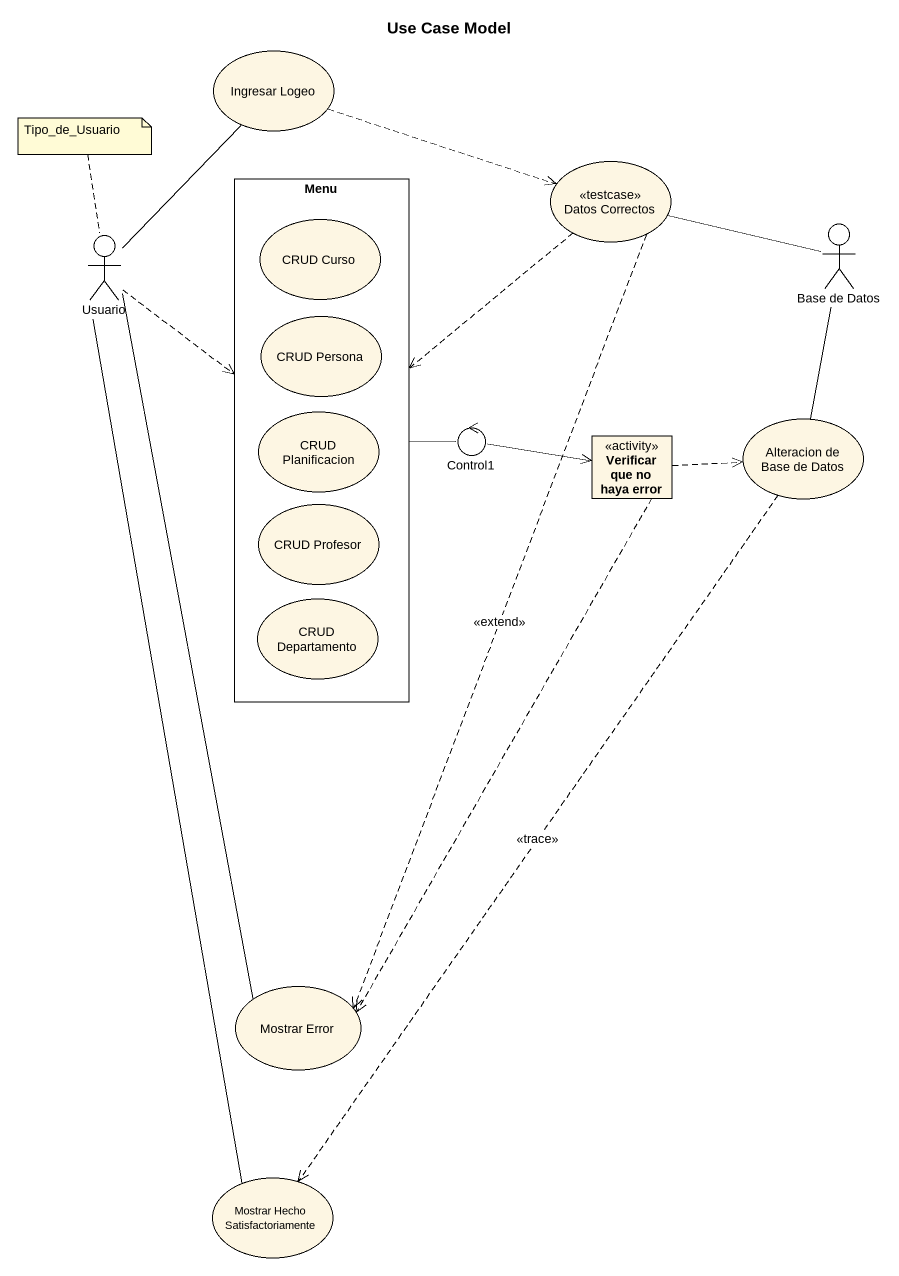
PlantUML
@startuml
title Use Case Model
allowmixing
hide circle
hide empty members
usecase "Ingresar Logeo" as Ingresar_Logeo
rectangle Menu {
  usecase "CRUD Curso" as CRUD_Curso
  usecase "CRUD Persona" as CRUD_Persona
  usecase "CRUD Planificacion" as CRUD_Planificacion
  usecase "CRUD Profesor" as CRUD_Profesor
  usecase "CRUD Departamento" as CRUD_Departamento
}
usecase "Datos Correctos" as Datos_Correctos <<testcase>>
actor Usuario
actor "Base de Datos" as Base_de_Datos
control Control1
class "Verificar que no haya error" as Verificar_que_no_haya_error <<activity>>
usecase "Alteracion de Base de Datos" as Alteracion_de_Base_de_Datos
usecase "Mostrar Error" as Mostrar_Error
usecase "Mostrar Hecho Satisfactoriamente" as Mostrar_Hecho
Ingresar_Logeo .right.> Datos_Correctos
Menu -right- Control1
Datos_Correctos ..> Menu
Datos_Correctos -right- Base_de_Datos
Datos_Correctos ..> Mostrar_Error : <<extend>>
Usuario -up- Ingresar_Logeo
Usuario ..> Menu
Usuario -- Mostrar_Hecho
Control1 -right-> Verificar_que_no_haya_error
Verificar_que_no_haya_error .right.> Alteracion_de_Base_de_Datos
Verificar_que_no_haya_error ..> Mostrar_Error
Alteracion_de_Base_de_Datos -up- Base_de_Datos
Alteracion_de_Base_de_Datos ..> Mostrar_Hecho : <<trace>>
Mostrar_Error -up- Usuario
note top of Usuario : Tipo_de_Usuario
@enduml
